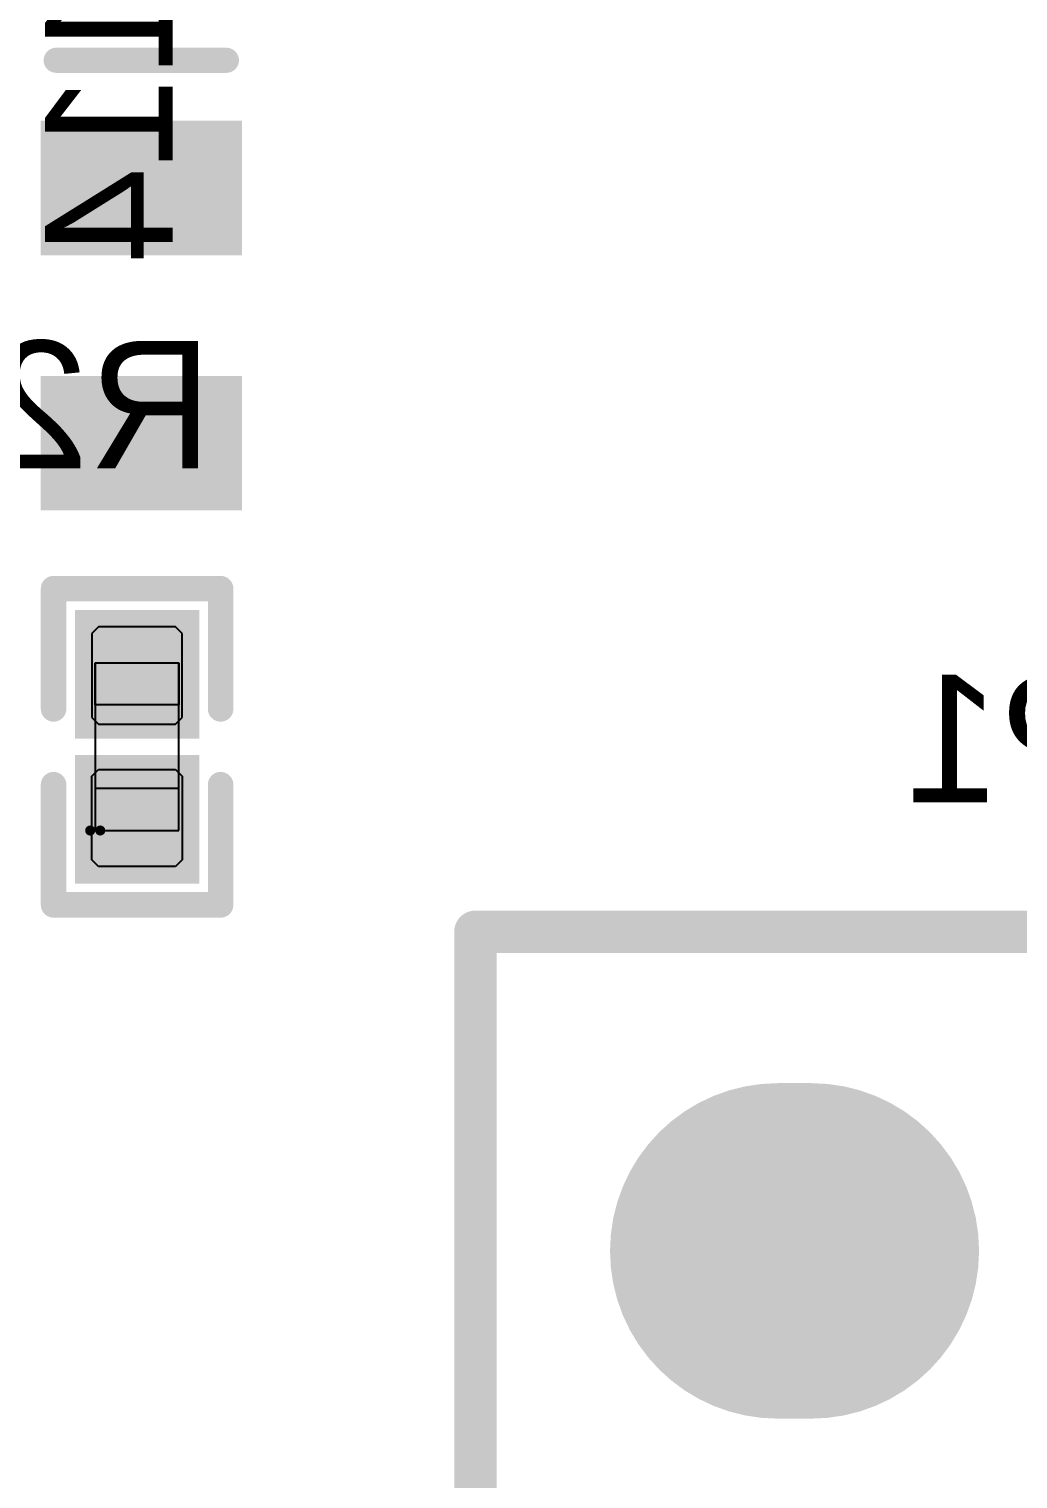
# Model space of a CAD drawing. Header units: millimetres. Extents: x 892 to 1144, y 1011 to 1123.
# Drawn here: x 1025.8 to 1031.71, y 1044.6 to 1053.26 of the extents above; entities that cross this region are included whole.
import ezdxf

# ---------------------------------------------------------------- set-up
doc = ezdxf.new("R2010")
doc.units = ezdxf.units.MM
for name, color, linetype in [('BottomLayer', 5, 'Continuous'), ('BottomOverlay', 54, 'Continuous'), ('BottomPaste', 16, 'Continuous'), ('BottomSolder', 6, 'Continuous'), ('Mechanical4', 56, 'Continuous'), ('Mechanical5', 56, 'Continuous'), ('Mechanical6', 56, 'Continuous'), ('MultiLayer', 9, 'Continuous'), ('TopLayer', 1, 'Continuous'), ('TopSolder', 216, 'Continuous')]:
    doc.layers.add(name, color=color, linetype=linetype)

msp = doc.modelspace()

# ---------------------------------------------------------------- linework, layer by layer
at = {"layer": 'BottomLayer', "const_width": 1.8}
msp.add_lwpolyline([(1030.275, 1045.965), (1030.475, 1045.965)], dxfattribs=at)
at = {"layer": 'BottomLayer', "const_width": 0.9}
for points in [[(1029.825, 1045.965, 1), (1030.725, 1045.965, 1)], [(1030.025, 1045.965, 1), (1030.925, 1045.965, 1)]]:
    msp.add_lwpolyline(points, format="xyb", close=True, dxfattribs=at)
at = {"layer": 'BottomLayer'}
for points in [[(1026.975, 1052.012), (1026.975, 1052.612), (1025.975, 1052.012), (1025.975, 1052.612)], [(1026.975, 1050.488), (1026.975, 1051.088), (1025.975, 1050.488), (1025.975, 1051.088)], [(1026.72, 1049.125), (1026.72, 1049.6906), (1026.18, 1049.125), (1026.18, 1049.6906)], [(1026.72, 1048.2594), (1026.72, 1048.825), (1026.18, 1048.2594), (1026.18, 1048.825)]]:
    msp.add_solid(points, dxfattribs=at)
at = {"layer": 'BottomOverlay'}
for points, const_width in [([(1025.967, 1053.074), (1026.983, 1053.074)], 0.15), ([(1025.9514, 1049.2012), (1025.9514, 1049.9192)], 0.1524), ([(1025.9514, 1049.9192), (1026.9486, 1049.9192)], 0.1524), ([(1026.9486, 1049.2012), (1026.9486, 1049.9192)], 0.1524), ([(1025.9514, 1048.0308), (1025.9514, 1048.7488)], 0.1524), ([(1026.9486, 1048.0308), (1026.9486, 1048.7488)], 0.1524), ([(1025.9514, 1048.0308), (1026.9486, 1048.0308)], 0.1524), ([(1028.47, 1038.98), (1028.47, 1047.87)], 0.254), ([(1028.47, 1047.87), (1032.28, 1047.87)], 0.254)]:
    msp.add_lwpolyline(points, dxfattribs=dict(at, const_width=const_width))
for points, const_width in [([(1025.9295, 1053.074, 1), (1026.0045, 1053.074, 1)], 0.075), ([(1026.9455, 1053.074, 1), (1027.0205, 1053.074, 1)], 0.075), ([(1025.9133, 1049.9192, 1), (1025.9895, 1049.9192, 1)], 0.0762), ([(1025.9133, 1049.9192, 1), (1025.9895, 1049.9192, 1)], 0.0762), ([(1026.9105, 1049.9192, 1), (1026.9867, 1049.9192, 1)], 0.0762), ([(1026.9105, 1049.9192, 1), (1026.9867, 1049.9192, 1)], 0.0762), ([(1025.9133, 1049.2012, 1), (1025.9895, 1049.2012, 1)], 0.0762), ([(1026.9105, 1049.2012, 1), (1026.9867, 1049.2012, 1)], 0.0762), ([(1025.9133, 1048.7488, 1), (1025.9895, 1048.7488, 1)], 0.0762), ([(1026.9105, 1048.7488, 1), (1026.9867, 1048.7488, 1)], 0.0762), ([(1025.9133, 1048.0308, 1), (1025.9895, 1048.0308, 1)], 0.0762), ([(1025.9133, 1048.0308, 1), (1025.9895, 1048.0308, 1)], 0.0762), ([(1026.9105, 1048.0308, 1), (1026.9867, 1048.0308, 1)], 0.0762), ([(1026.9105, 1048.0308, 1), (1026.9867, 1048.0308, 1)], 0.0762), ([(1028.4065, 1047.87, 1), (1028.5335, 1047.87, 1)], 0.127), ([(1028.4065, 1047.87, 1), (1028.5335, 1047.87, 1)], 0.127)]:
    msp.add_lwpolyline(points, format="xyb", close=True, dxfattribs=dict(at, const_width=const_width))
at = {"layer": 'BottomPaste'}
for p, q in [((1026.22, 1049.6906), (1026.18, 1049.6506)), ((1026.68, 1049.6906), (1026.22, 1049.6906)), ((1026.72, 1049.6506), (1026.68, 1049.6906)), ((1026.18, 1049.6506), (1026.18, 1049.15)), ((1026.72, 1049.15), (1026.72, 1049.6506)), ((1026.18, 1049.15), (1026.22, 1049.11)), ((1026.22, 1049.11), (1026.68, 1049.11)), ((1026.68, 1049.11), (1026.72, 1049.15)), ((1026.18, 1048.8), (1026.22, 1048.84)), ((1026.22, 1048.84), (1026.68, 1048.84)), ((1026.68, 1048.84), (1026.72, 1048.8)), ((1026.18, 1048.2994), (1026.18, 1048.8)), ((1026.72, 1048.8), (1026.72, 1048.2994)), ((1026.22, 1048.2594), (1026.18, 1048.2994)), ((1026.72, 1048.2994), (1026.68, 1048.2594)), ((1026.68, 1048.2594), (1026.22, 1048.2594))]:
    msp.add_line(p, q, dxfattribs=at)
for points in [[(1026.975, 1052.012), (1026.975, 1052.612), (1025.975, 1052.012), (1025.975, 1052.612)], [(1026.975, 1050.488), (1026.975, 1051.088), (1025.975, 1050.488), (1025.975, 1051.088)], [(1026.72, 1049.125), (1026.72, 1049.6906), (1026.18, 1049.125), (1026.18, 1049.6906)], [(1026.72, 1048.2594), (1026.72, 1048.825), (1026.18, 1048.2594), (1026.18, 1048.825)]]:
    msp.add_solid(points, dxfattribs=at)
at = {"layer": 'BottomSolder', "const_width": 2.0032}
msp.add_lwpolyline([(1030.275, 1045.965), (1030.475, 1045.965)], dxfattribs=at)
at = {"layer": 'BottomSolder', "const_width": 1.0016}
for points in [[(1029.7742, 1045.965, 1), (1030.7758, 1045.965, 1)], [(1029.9742, 1045.965, 1), (1030.9758, 1045.965, 1)]]:
    msp.add_lwpolyline(points, format="xyb", close=True, dxfattribs=at)
at = {"layer": 'BottomSolder'}
for points in [[(1027.0766, 1051.9104), (1027.0766, 1052.7136), (1025.8734, 1051.9104), (1025.8734, 1052.7136)], [(1027.0766, 1050.3864), (1027.0766, 1051.1896), (1025.8734, 1050.3864), (1025.8734, 1051.1896)], [(1026.8216, 1049.0234), (1026.8216, 1049.7922), (1026.0784, 1049.0234), (1026.0784, 1049.7922)], [(1026.8216, 1048.1578), (1026.8216, 1048.9266), (1026.0784, 1048.1578), (1026.0784, 1048.9266)]]:
    msp.add_solid(points, dxfattribs=at)
at = {"layer": 'Mechanical4'}
for p, q in [((1026.1998, 1049.4751), (1026.1998, 1048.4751)), ((1026.6999, 1049.4751), (1026.1998, 1049.4751)), ((1026.6999, 1048.4751), (1026.6999, 1049.4751)), ((1026.1998, 1048.4751), (1026.6999, 1048.4751))]:
    msp.add_line(p, q, dxfattribs=at)
at = {"layer": 'Mechanical5'}
for p, q in [((1026.2, 1049.226), (1026.2, 1049.476)), ((1026.2, 1049.476), (1026.7, 1049.476)), ((1026.7, 1049.476), (1026.7, 1049.226)), ((1026.7, 1049.226), (1026.2, 1049.226)), ((1026.2, 1048.725), (1026.2, 1048.475)), ((1026.7, 1048.725), (1026.2, 1048.725)), ((1026.7, 1048.475), (1026.7, 1048.725)), ((1026.2, 1048.475), (1026.7, 1048.475))]:
    msp.add_line(p, q, dxfattribs=at)
at = {"layer": 'Mechanical6'}
for points, const_width in [([(1026.23, 1048.4751, 1), (1026.1701, 1048.4751, 1)], 0.06), ([(1026.1551, 1048.4751, 1), (1026.1851, 1048.4751, 1)], 0.03), ([(1026.215, 1048.4751, 1), (1026.245, 1048.4751, 1)], 0.03)]:
    msp.add_lwpolyline(points, format="xyb", close=True, dxfattribs=dict(at, const_width=const_width))
at = {"layer": 'MultiLayer', "const_width": 1.8}
msp.add_lwpolyline([(1030.275, 1045.965), (1030.475, 1045.965)], dxfattribs=at)
at = {"layer": 'MultiLayer', "const_width": 0.9}
for points in [[(1029.825, 1045.965, 1), (1030.725, 1045.965, 1)], [(1030.025, 1045.965, 1), (1030.925, 1045.965, 1)]]:
    msp.add_lwpolyline(points, format="xyb", close=True, dxfattribs=at)
at = {"layer": 'TopLayer', "const_width": 1.8}
msp.add_lwpolyline([(1030.275, 1045.965), (1030.475, 1045.965)], dxfattribs=at)
at = {"layer": 'TopLayer', "const_width": 0.9}
for points in [[(1029.825, 1045.965, 1), (1030.725, 1045.965, 1)], [(1030.025, 1045.965, 1), (1030.925, 1045.965, 1)]]:
    msp.add_lwpolyline(points, format="xyb", close=True, dxfattribs=at)
at = {"layer": 'TopSolder', "const_width": 2.0032}
msp.add_lwpolyline([(1030.275, 1045.965), (1030.475, 1045.965)], dxfattribs=at)
at = {"layer": 'TopSolder', "const_width": 1.0016}
for points in [[(1029.7742, 1045.965, 1), (1030.7758, 1045.965, 1)], [(1029.9742, 1045.965, 1), (1030.9758, 1045.965, 1)]]:
    msp.add_lwpolyline(points, format="xyb", close=True, dxfattribs=at)

# ---------------------------------------------------------------- texts
at = {"layer": 'BottomOverlay', "text_generation_flag": 2}
msp.add_text('C114', height=0.762, rotation=90, dxfattribs=at).set_placement((1026.6624, 1054.2968))
for s, p in [('R299', (1026.898, 1050.6368)), ('P1', (1032.2816, 1048.6442))]:
    msp.add_text(s, height=0.762, dxfattribs=at).set_placement(p)

doc.saveas('drawing.dxf')
